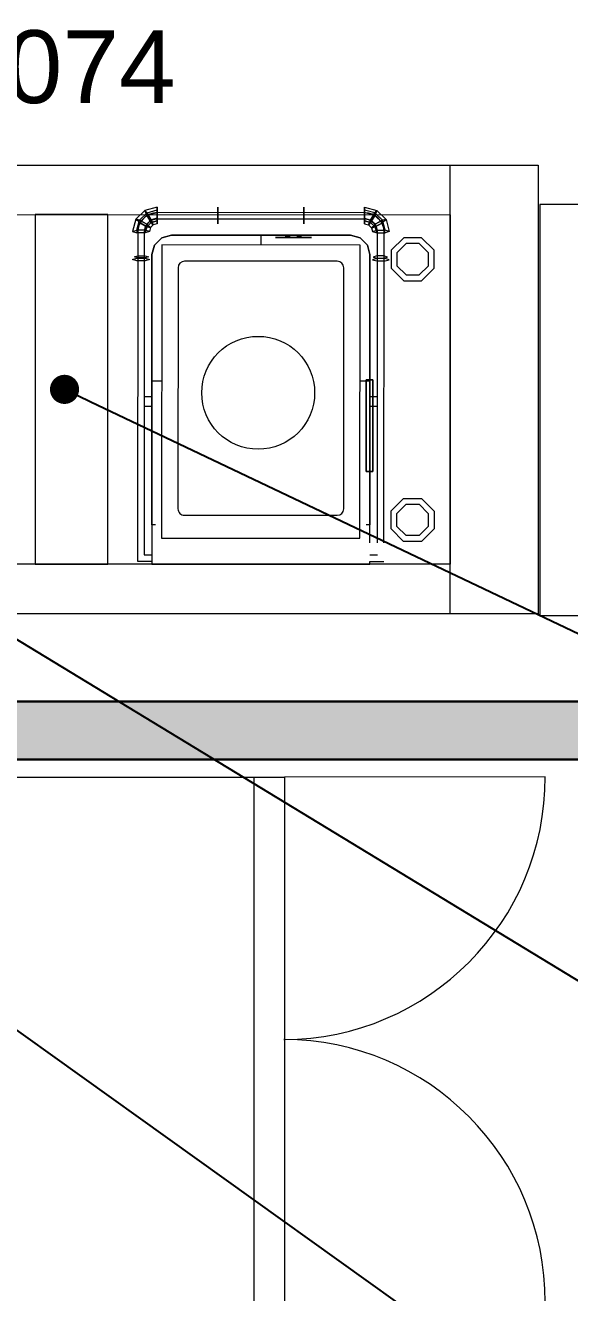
# Model space of a CAD drawing. Header units: millimetres. Extents: x -241391 to 8718866, y 0 to 143518.
# Drawn here: x -204623 to -203689, y 108720 to 110895 of the extents above; entities that cross this region are included whole.
import ezdxf
from ezdxf import colors
from ezdxf.entities.mleader import LeaderData, LeaderLine
from ezdxf.math import Vec2, Vec3

# ---------------------------------------------------------------- set-up
doc = ezdxf.new("R2010")
doc.units = ezdxf.units.MM
doc.header["$MEASUREMENT"] = 0
doc.layers.get('0').update_dxf_attribs({"color": 250, "lineweight": 9})
for name, color, linetype, lineweight in [('АР_Перегородки газоблок', 165, 'Continuous', 30), ('АР_Перегородки газоблок_Штрих', 165, 'Continuous', 5), ('ТХ_пищеблок', 30, 'Continuous', 20)]:
    doc.layers.add(name, color=color, linetype=linetype, lineweight=lineweight)
doc.layers.add('ТХ_пищеблок_позиции', color=5, linetype='Continuous')
doc.layers.add('ТХ_привязка ТХ', color=7, linetype='Continuous', true_color=0x163d5c)
doc.styles.add('Arial Narrow_6', font='ARIALN.TTF', dxfattribs={"width": 0.85, "height": 200})
doc.styles.add('Standart Arial', font='arial.ttf', dxfattribs={"width": 0.7, "height": 250})

# ---------------------------------------------------------------- blocks, each defined once
blk = doc.blocks.new('_Dot')
at = {"color": 0, "linetype": 'ByBlock', "lineweight": -2}
blk.add_line((-0.5, 0), (-1, 0), dxfattribs=at)
at = {"color": 0, "linetype": 'ByBlock', "const_width": 0.5}
blk.add_lwpolyline([(-0.25, 0, 1), (0.25, 0, 1)], format="xyb", close=True, dxfattribs=at)

msp = doc.modelspace()

# ---------------------------------------------------------------- hatches: boundary and pattern name
at = {"layer": 'АР_Перегородки газоблок_Штрих', "ltscale": 100}
h = msp.add_hatch(dxfattribs=at)
h.set_pattern_fill('AR-CONC', color=253, scale=30)
h.set_pattern_definition([(50, (0, 0), (215.17805, -18.82564), [22.5, -247.5]), (355, (0, 0), (-41.6254, 225.65764), [18, -198]), (100.45144, (17.93, -1.57), (173.55265, 206.832), [19.12206, -210.34263]), (46.1842, (0, 60), (320.1724, -49.65578), [33.75, -371.25]), (96.63564, (26.68, 55.86), (280.3986, 292.2356), [28.6831, -315.51413]), (351.18416, (0, 60), (280.3986, 292.2356), [27, -297]), (21, (30, 45), (179.07212, -120.78567), [22.5, -247.5]), (326, (30, 45), (72.9946, 217.54501), [18, -198]), (71.45144, (44.92, 34.93), (252.06671, 96.75935), [19.12206, -210.34263]), (37.5, (0, 0), (3.647957, 99.868156), [0, -195.6, 0, -201, 0, -198.75]), (7.5, (0, 0), (78.92086, 118.323514), [0, -114.6, 0, -191.1, 0, -75.75]), (327.5, (-66.9, 0), (160.14673, -6.766462), [0, -75, 0, -234, 0, -310.5]), (317.5, (-96.9, 0), (174.95585, 30.031495), [0, -97.5, 0, -155.4, 0, -220.5])])
h.paths.add_polyline_path([(-210461.8, 109734.7), (-210361.8, 109634.7)], flags=17)
h.paths.add_polyline_path([(-201173.4, 109734.7), (-201293.4, 109734.7), (-210461.8, 109734.7), (-210361.8, 109634.7), (-202922.4, 109634.7), (-202922.4, 109061.2), (-202922.4, 108895.3), (-200153.9, 108895.3), (-200153.9, 106920.6), (-203133.9, 106920.6), (-203133.9, 104807.7), (-203241.9, 104807.7), (-203241.9, 104707.7), (-203033.9, 104707.7), (-203033.9, 106800.7), (-200033.9, 106800.7), (-200033.9, 110700.9), (-201173.4, 110702.5), (-201293.4, 110702.5), (-201293.4, 109734.7), (-201173.4, 109734.7), (-201173.4, 110062.1), (-201173.4, 110581.1), (-201173.4, 110582.5), (-200153.9, 110581.1), (-200153.9, 109015.3), (-201173.4, 109015.3)])
h.paths.add_polyline_path([(-201293.4, 109634.7), (-201293.4, 109014.7), (-202822.4, 109014.7), (-202822.4, 109634.7)], flags=16)
h.paths.add_polyline_path([(-202970, 109634.7), (-202849.5, 109634.7)], flags=17)

# ---------------------------------------------------------------- linework, layer by layer
at = {"layer": 'АР_Перегородки газоблок', "color": 253, "ltscale": 100}
msp.add_line((-210361.8, 109634.7), (-201293.4, 109634.7), dxfattribs=at)
msp.add_lwpolyline([(-210461.8, 109734.7), (-201293.4, 109734.7)], dxfattribs=at)
at = {"layer": 'ТХ_пищеблок'}
for p, q in [((-205337.4, 110655.4), (-203742.4, 110654.8)), ((-203893.7, 109884.9), (-203893.4, 110654.9)), ((-203893.4, 110654.9), (-203742.4, 110654.8)), ((-203742.4, 110654.8), (-203742.7, 109884.8)), ((-203742.4, 110654.8), (-203742.7, 109884.8)), ((-205193.5, 110570.4), (-203893.5, 110569.9)), ((-204605.9, 110570.2), (-204606.1, 109970.2)), ((-204481.1, 110570.1), (-204605.9, 110570.2)), ((-204481.3, 109970.1), (-204481.1, 110570.1)), ((-204040.7, 110573.5, -770.2), (-204396.3, 110573.6, -770.2)), ((-204040.7, 110562.3, -770.2), (-204396.3, 110562.4, -770.2)), ((-203893.5, 110569.9), (-203893.7, 109969.9)), ((-204429.9, 110540, -770.2), (-204430.1, 109975.1, -770.2)), ((-204418.7, 110540, -770.2), (-204418.9, 109986.3, -770.2)), ((-204401.2, 110518, -302.6), (-204388.6, 110530.6, -302.6)), ((-204388.6, 110530.6, -770.2), (-204401.2, 110518, -770.2)), ((-204388.6, 110530.6, -302.6), (-204372.2, 110535, -302.6)), ((-204372.2, 110535, -770.2), (-204388.6, 110530.6, -770.2)), ((-204372.2, 110535, -302.6), (-204064.8, 110534.8, -302.6)), ((-204064.8, 110534.8, -770.2), (-204372.2, 110535, -770.2)), ((-204218.5, 110534.9, -695.1), (-204218.5, 110518.1, -695.1)), ((-204064.8, 110534.8, -302.6), (-204048.4, 110530.4, -302.6)), ((-204048.4, 110530.4, -770.2), (-204064.8, 110534.8, -770.2)), ((-204018.5, 110006.8, -770.2), (-204018.3, 110539.9, -770.2)), ((-204007.3, 110006.8, -770.2), (-204007.1, 110539.9, -770.2)), ((-203973.4, 110530.6, 140), (-203995, 110509, 140)), ((-203942.8, 110530.6, 140), (-203973.4, 110530.6, 140)), ((-203921.1, 110509, 140), (-203942.8, 110530.6, 140)), ((-204405.5, 110501.6, -302.6), (-204401.2, 110518, -302.6)), ((-204401.2, 110518, -770.2), (-204405.5, 110501.6, -770.2)), ((-204388.7, 110518.2, -770.2), (-204388.9, 110014.9, -770.2)), ((-204048.3, 110518, -770.2), (-204388.7, 110518.2, -770.2)), ((-204048.5, 110014.7, -770.2), (-204048.3, 110518, -770.2)), ((-204048.4, 110530.4, -302.6), (-204035.8, 110517.9, -302.6)), ((-204035.8, 110517.9, -770.2), (-204048.4, 110530.4, -770.2)), ((-204035.8, 110517.9, -302.6), (-204031.5, 110501.5, -302.6)), ((-204031.5, 110501.5, -770.2), (-204035.8, 110517.9, -770.2)), ((-203995, 110509, 140), (-203995.1, 110478.4, 140)), ((-203969.2, 110520.6), (-203985, 110504.8)), ((-203946.9, 110520.6), (-203969.2, 110520.6)), ((-203931.1, 110504.8), (-203946.9, 110520.6)), ((-203921.1, 110478.3, 140), (-203921.1, 110509, 140)), ((-204405.7, 110037.8, -302.6), (-204405.5, 110501.6, -302.6)), ((-204405.5, 110501.6, -770.2), (-204405.7, 109970.1, -770.2)), ((-204087.5, 110490, -770.2), (-204349.6, 110490.1, -770.2)), ((-204031.7, 110006.8, -770.2), (-204031.5, 110501.5, -770.2)), ((-204031.5, 110501.5, -302.6), (-204031.6, 110037.7, -302.6)), ((-203985, 110504.8), (-203985.1, 110482.5)), ((-203931.1, 110482.5), (-203931.1, 110504.8)), ((-204360.8, 110478.9, -770.2), (-204360.9, 110065.3, -770.2)), ((-204076.4, 110065.1, -770.2), (-204076.3, 110478.8, -770.2)), ((-203995.1, 110478.4, 140), (-203973.4, 110456.7, 140)), ((-203985.1, 110482.5), (-203969.3, 110466.7)), ((-203969.3, 110466.7), (-203946.9, 110466.7)), ((-203946.9, 110466.7), (-203931.1, 110482.5)), ((-203942.8, 110456.7, 140), (-203921.1, 110478.3, 140)), ((-203973.4, 110456.7, 140), (-203942.8, 110456.7, 140)), ((-204405.6, 110284.9, -770.2), (-204388.8, 110284.9, -770.2)), ((-204048.4, 110284.8, -770.2), (-204031.6, 110284.8, -770.2)), ((-204418.8, 110258.1, -770.2), (-204405.6, 110258.1, -770.2)), ((-204031.6, 110258, -770.2), (-204018.4, 110258, -770.2)), ((-204418.8, 110241.3, -770.2), (-204405.6, 110241.3, -770.2)), ((-204031.6, 110241.2, -770.2), (-204018.4, 110241.2, -770.2)), ((-203995.2, 110061.5, 140), (-203973.6, 110083.1, 140)), ((-203973.6, 110083.1, 140), (-203942.9, 110083.1, 140)), ((-203942.9, 110083.1, 140), (-203921.3, 110061.4, 140)), ((-204349.7, 110054.1, -770.2), (-204087.6, 110054, -770.2)), ((-203995.2, 110030.8, 140), (-203995.2, 110061.5, 140)), ((-203985.2, 110057.3), (-203969.4, 110073.1)), ((-203985.2, 110035), (-203985.2, 110057.3)), ((-203969.4, 110073.1), (-203947.1, 110073.1)), ((-203947.1, 110073.1), (-203931.3, 110057.3)), ((-203931.3, 110057.3), (-203931.3, 110035)), ((-203921.3, 110061.4, 140), (-203921.3, 110030.8, 140)), ((-204399.6, 110037.8, -302.6), (-204405.7, 110037.8, -302.6)), ((-204031.6, 110037.7, -302.6), (-204037.8, 110037.7, -302.6)), ((-203973.6, 110009.2, 140), (-203995.2, 110030.8, 140)), ((-203969.4, 110019.2), (-203985.2, 110035)), ((-203931.3, 110035), (-203947.1, 110019.2)), ((-203921.3, 110030.8, 140), (-203943, 110009.2, 140)), ((-204388.9, 110014.9, -770.2), (-204048.5, 110014.7, -770.2)), ((-203943, 110009.2, 140), (-203973.6, 110009.2, 140)), ((-203947.1, 110019.2), (-203969.4, 110019.2)), ((-203893.7, 109969.9), (-205193.7, 109970.4)), ((-204606.1, 109970.2), (-204481.3, 109970.1)), ((-204430.1, 109975.1, -770.2), (-204405.7, 109975.1, -770.2)), ((-204418.9, 109986.3, -770.2), (-204405.7, 109986.3, -770.2)), ((-204405.7, 109970.1, -770.2), (-204031.7, 109969.9, -770.2)), ((-204031.7, 109986.2, -770.2), (-204018.5, 109986.1, -770.2)), ((-204031.7, 109975, -770.2), (-204007.3, 109974.9, -770.2)), ((-204031.7, 109969.9, -770.2), (-204031.7, 109975, -770.2)), ((-203742.7, 109884.8), (-205337.7, 109885.4)), ((-203742.7, 109884.8), (-203893.7, 109884.9))]:
    msp.add_line(p, q, dxfattribs=at)
at = {"layer": 'ТХ_пищеблок', "extrusion": (1, -0.000380247, 0)}
for p, q in [((-204396.5, 110578.1, -144.1), (-204396.5, 110583, -157.7)), ((-204396.5, 110583, -157.7), (-204396.5, 110573.7, -168.8)), ((-204396.5, 110563.8, -141.6), (-204396.5, 110578.1, -144.1)), ((-204292.3, 110576.5, -146), (-204292.3, 110580.6, -157.3)), ((-204292.3, 110580.6, -157.3), (-204292.3, 110572.8, -166.5)), ((-204292.3, 110564.6, -143.9), (-204292.3, 110576.5, -146)), ((-204396.5, 110573.7, -168.8), (-204396.5, 110559.4, -166.3)), ((-204396.5, 110554.5, -152.7), (-204396.5, 110563.8, -141.6)), ((-204396.5, 110559.4, -166.3), (-204396.5, 110554.5, -152.7)), ((-204292.3, 110572.8, -166.5), (-204292.3, 110560.9, -164.4)), ((-204292.3, 110556.8, -153.1), (-204292.3, 110564.6, -143.9)), ((-204292.3, 110560.9, -164.4), (-204292.3, 110556.8, -153.1))]:
    msp.add_line(p, q, dxfattribs=at)
at = {"layer": 'ТХ_пищеблок', "extrusion": (-1, 0.000380247, 0)}
for p, q in [((-204040.5, 110577.9, -144.1), (-204040.5, 110582.9, -157.7)), ((-204040.5, 110582.9, -157.7), (-204040.5, 110573.6, -168.8)), ((-204040.5, 110563.7, -141.6), (-204040.5, 110577.9, -144.1)), ((-204040.5, 110573.6, -168.8), (-204040.5, 110559.3, -166.3)), ((-204040.5, 110554.3, -152.7), (-204040.5, 110563.7, -141.6)), ((-204040.5, 110559.3, -166.3), (-204040.5, 110554.3, -152.7))]:
    msp.add_line(p, q, dxfattribs=at)
at = {"layer": 'ТХ_пищеблок', "extrusion": (-0.00037447, -0.984808, 0.173648)}
for p, q in [((-204438.9, 110493, -141.8), (-204431.7, 110495.2, -129.5)), ((-204431.7, 110490.8, -154.2), (-204438.9, 110493, -141.8)), ((-204435.6, 110497.6, -142.7), (-204429.6, 110499.4, -132.4)), ((-204429.6, 110495.8, -152.9), (-204435.6, 110497.6, -142.7)), ((-204431.7, 110495.2, -129.5), (-204417.2, 110495.2, -129.5)), ((-204417.2, 110490.8, -154.2), (-204431.7, 110490.8, -154.2)), ((-204429.6, 110499.4, -132.4), (-204417.5, 110499.4, -132.4)), ((-204417.5, 110495.8, -152.9), (-204429.6, 110495.8, -152.9)), ((-204417.5, 110499.4, -132.4), (-204411.5, 110497.6, -142.7)), ((-204411.5, 110497.6, -142.7), (-204417.5, 110495.8, -152.9)), ((-204417.2, 110495.2, -129.5), (-204409.9, 110493, -141.8)), ((-204409.9, 110493, -141.8), (-204417.2, 110490.8, -154.2)), ((-204019.8, 110495, -129.5), (-204027.1, 110492.8, -141.8)), ((-204027.1, 110492.8, -141.8), (-204019.8, 110490.7, -154.2)), ((-204019.5, 110499.2, -132.4), (-204025.6, 110497.4, -142.7)), ((-204025.6, 110497.4, -142.7), (-204019.5, 110495.6, -152.9)), ((-204005.4, 110495, -129.5), (-204019.8, 110495, -129.5)), ((-204019.8, 110490.7, -154.2), (-204005.4, 110490.7, -154.2)), ((-204007.5, 110499.2, -132.4), (-204019.5, 110499.2, -132.4)), ((-204019.5, 110495.6, -152.9), (-204007.5, 110495.6, -152.9)), ((-204001.4, 110497.4, -142.7), (-204007.5, 110499.2, -132.4)), ((-204007.5, 110495.6, -152.9), (-204001.4, 110497.4, -142.7)), ((-203998.1, 110492.8, -141.8), (-204005.4, 110495, -129.5)), ((-204005.4, 110490.7, -154.2), (-203998.1, 110492.8, -141.8))]:
    msp.add_line(p, q, dxfattribs=at)
at = {"layer": 'ТХ_пищеблок', "ltscale": 500}
msp.add_line((-203730.6, 109605.3, 0.3), (-204178, 109604.3, 0.3), dxfattribs=at)
at = {"layer": 'ТХ_пищеблок', "color": 132}
msp.add_lwpolyline([(-202024.9, 110587.3), (-203739.9, 110587.3), (-203739.9, 109882.3), (-202024.9, 109882.3)], close=True, dxfattribs=at)
at = {"layer": 'ТХ_пищеблок', "ltscale": 0.1, "elevation": 0.3}
for points in [[(-204680, 108703.7), (-204680, 109604.3), (-204178, 109604.3), (-204178, 108703.7)], [(-204178, 109604.3), (-204178, 108703.7), (-204230, 108703.7), (-204230, 109604.3)]]:
    msp.add_lwpolyline(points, close=True, dxfattribs=at)
at = {"layer": 'ТХ_пищеблок', "ltscale": 200}
msp.add_circle((-204223.2, 110264.3), 96.9, dxfattribs=at)
at = {"layer": 'ТХ_пищеблок'}
for centre, radius, start, end in [((-204396.3, 110540, -770.2), 33.6, 89.9782, 179.9782), ((-204396.3, 110540, -770.2), 22.4, 89.9782, 179.9782), ((-204040.7, 110539.9, -770.2), 33.6, 359.9782, 89.9782), ((-204040.7, 110539.9, -770.2), 22.4, 359.9782, 89.9782), ((-204349.6, 110478.9, -770.2), 11.2, 89.9782, 179.9782), ((-204087.5, 110478.8, -770.2), 11.2, 359.9782, 89.9782), ((-204349.7, 110065.3, -770.2), 11.2, 179.9782, 269.9782), ((-204087.6, 110065.2, -770.2), 11.2, 269.9782, 359.9782)]:
    msp.add_arc(centre, radius, start, end, dxfattribs=at)
at = {"layer": 'ТХ_пищеблок', "ltscale": 500}
for centre, start, end in [((-204180.3, 109603.9, 0.3), 270.1777, 0.1777), ((-204180.3, 108704.7, 0.3), 359.8223, 89.8223)]:
    msp.add_arc(centre, 449.7, start, end, dxfattribs=at)
at = {"layer": 'ТХ_пищеблок'}
for points in [[(-204426.9, 110560.7, -141.1), (-204414, 110573.4, -143.3), (-204417.7, 110577.4, -156.7), (-204433.2, 110562.1, -154)], [(-204417.7, 110577.4, -156.7), (-204433.2, 110562.1, -154), (-204426.9, 110556.4, -165.8), (-204414.1, 110569.1, -168)], [(-204414, 110573.4, -143.3), (-204396.5, 110578.1, -144.1), (-204396.5, 110583, -157.7), (-204417.7, 110577.4, -156.7)], [(-204396.5, 110583, -157.7), (-204417.7, 110577.4, -156.7), (-204414.1, 110569.1, -168), (-204396.5, 110573.7, -168.8)], [(-204396.5, 110563.8, -141.6), (-204406.8, 110561.1, -141.1), (-204414, 110573.4, -143.3), (-204396.5, 110578.1, -144.1)], [(-204292.3, 110578, -144.1), (-204292.3, 110576.5, -146), (-204292.3, 110580.6, -157.3), (-204292.3, 110583, -157.7)], [(-204292.3, 110583, -157.7), (-204292.3, 110580.6, -157.3), (-204292.3, 110572.8, -166.5), (-204292.3, 110573.7, -168.8)], [(-204292.3, 110563.8, -141.6), (-204292.3, 110564.6, -143.9), (-204292.3, 110576.5, -146), (-204292.3, 110578, -144.1)], [(-204144.6, 110582.9, -157.7), (-204144.6, 110580.5, -157.3), (-204144.6, 110572.8, -166.5), (-204144.7, 110573.6, -168.8)], [(-204144.7, 110578, -144.1), (-204144.6, 110576.4, -146), (-204144.6, 110580.5, -157.3), (-204144.6, 110582.9, -157.7)], [(-204144.7, 110563.7, -141.6), (-204144.7, 110564.5, -143.9), (-204144.6, 110576.4, -146), (-204144.7, 110578, -144.1)], [(-204040.5, 110582.9, -157.7), (-204019.3, 110577.3, -156.7), (-204022.9, 110568.9, -168), (-204040.5, 110573.6, -168.8)], [(-204022.9, 110573.3, -143.3), (-204040.5, 110577.9, -144.1), (-204040.5, 110582.9, -157.7), (-204019.3, 110577.3, -156.7)], [(-204040.5, 110563.7, -141.6), (-204030.2, 110560.9, -141.1), (-204022.9, 110573.3, -143.3), (-204040.5, 110577.9, -144.1)], [(-204019.3, 110577.3, -156.7), (-204003.8, 110562, -154), (-204010, 110556.2, -165.8), (-204022.9, 110568.9, -168)], [(-204010, 110560.6, -141.1), (-204022.9, 110573.3, -143.3), (-204019.3, 110577.3, -156.7), (-204003.8, 110562, -154)], [(-204433.2, 110562.1, -154), (-204438.9, 110541.3, -150.4), (-204431.6, 110539.1, -162.7), (-204426.9, 110556.4, -165.8)], [(-204431.6, 110543.4, -138), (-204426.9, 110560.7, -141.1), (-204433.2, 110562.1, -154), (-204438.9, 110541.3, -150.4)], [(-204414.4, 110553.6, -139.8), (-204417.2, 110543.4, -138), (-204431.6, 110543.4, -138), (-204426.9, 110560.7, -141.1)], [(-204431.6, 110539.1, -162.7), (-204426.9, 110556.4, -165.8), (-204414.4, 110549.3, -164.5), (-204417.2, 110539.1, -162.7)], [(-204406.8, 110561.1, -141.1), (-204414.4, 110553.6, -139.8), (-204426.9, 110560.7, -141.1), (-204414, 110573.4, -143.3)], [(-204426.9, 110556.4, -165.8), (-204414.1, 110569.1, -168), (-204406.8, 110556.7, -165.8), (-204414.4, 110549.3, -164.5)], [(-204408.1, 110547.9, -151.5), (-204409.9, 110541.3, -150.4), (-204417.2, 110543.4, -138), (-204414.4, 110553.6, -139.8)], [(-204403.2, 110552.7, -152.4), (-204408.1, 110547.9, -151.5), (-204414.4, 110553.6, -139.8), (-204406.8, 110561.1, -141.1)], [(-204408.1, 110547.9, -151.5), (-204414.4, 110549.3, -164.5), (-204406.8, 110556.7, -165.8), (-204403.2, 110552.7, -152.4)], [(-204414.1, 110569.1, -168), (-204396.5, 110573.7, -168.8), (-204396.5, 110559.4, -166.3), (-204406.8, 110556.7, -165.8)], [(-204396.5, 110554.5, -152.7), (-204403.2, 110552.7, -152.4), (-204406.8, 110561.1, -141.1), (-204396.5, 110563.8, -141.6)], [(-204403.2, 110552.7, -152.4), (-204406.8, 110556.7, -165.8), (-204396.5, 110559.4, -166.3), (-204396.5, 110554.5, -152.7)], [(-204292.3, 110572.8, -166.5), (-204292.3, 110560.9, -164.4), (-204292.3, 110559.4, -166.3), (-204292.3, 110573.7, -168.8)], [(-204292.3, 110556.8, -153.1), (-204292.3, 110564.6, -143.9), (-204292.3, 110563.8, -141.6), (-204292.3, 110554.4, -152.7)], [(-204292.3, 110560.9, -164.4), (-204292.3, 110556.8, -153.1), (-204292.3, 110554.4, -152.7), (-204292.3, 110559.4, -166.3)], [(-204144.6, 110572.8, -166.5), (-204144.7, 110560.9, -164.4), (-204144.7, 110559.3, -166.3), (-204144.7, 110573.6, -168.8)], [(-204144.7, 110556.8, -153.1), (-204144.7, 110564.5, -143.9), (-204144.7, 110563.7, -141.6), (-204144.7, 110554.4, -152.7)], [(-204144.7, 110560.9, -164.4), (-204144.7, 110556.8, -153.1), (-204144.7, 110554.4, -152.7), (-204144.7, 110559.3, -166.3)], [(-204022.9, 110568.9, -168), (-204040.5, 110573.6, -168.8), (-204040.5, 110559.3, -166.3), (-204030.2, 110556.6, -165.8)], [(-204040.5, 110554.3, -152.7), (-204033.8, 110552.6, -152.4), (-204030.2, 110560.9, -141.1), (-204040.5, 110563.7, -141.6)], [(-204033.8, 110552.6, -152.4), (-204030.2, 110556.6, -165.8), (-204040.5, 110559.3, -166.3), (-204040.5, 110554.3, -152.7)], [(-204033.8, 110552.6, -152.4), (-204028.9, 110547.7, -151.5), (-204022.6, 110553.5, -139.8), (-204030.2, 110560.9, -141.1)], [(-204028.9, 110547.7, -151.5), (-204022.6, 110549.1, -164.5), (-204030.2, 110556.6, -165.8), (-204033.8, 110552.6, -152.4)], [(-204030.2, 110560.9, -141.1), (-204022.6, 110553.5, -139.8), (-204010, 110560.6, -141.1), (-204022.9, 110573.3, -143.3)], [(-204010, 110556.2, -165.8), (-204022.9, 110568.9, -168), (-204030.2, 110556.6, -165.8), (-204022.6, 110549.1, -164.5)], [(-204028.9, 110547.7, -151.5), (-204027.1, 110541.1, -150.4), (-204019.8, 110543.3, -138), (-204022.6, 110553.5, -139.8)], [(-204022.6, 110553.5, -139.8), (-204019.8, 110543.3, -138), (-204005.3, 110543.3, -138), (-204010, 110560.6, -141.1)], [(-204005.3, 110538.9, -162.7), (-204010, 110556.2, -165.8), (-204022.6, 110549.1, -164.5), (-204019.8, 110538.9, -162.7)], [(-204005.3, 110543.3, -138), (-204010, 110560.6, -141.1), (-204003.8, 110562, -154), (-203998.1, 110541.1, -150.4)], [(-204003.8, 110562, -154), (-203998.1, 110541.1, -150.4), (-204005.3, 110538.9, -162.7), (-204010, 110556.2, -165.8)], [(-204409.9, 110541.3, -150.4), (-204417.2, 110539.1, -162.7), (-204414.4, 110549.3, -164.5), (-204408.1, 110547.9, -151.5)], [(-204131.7, 110530.7, -357.6), (-204193.3, 110530.8, -357.6), (-204193.3, 110530.8, -257.3), (-204131.7, 110530.7, -257.3)], [(-204176.7, 110531.9, -321.2), (-204168.3, 110531.9, -321.2), (-204168.3, 110531.9, -329.6), (-204176.7, 110531.9, -329.6)], [(-204176.7, 110531.9, -289.8), (-204168.3, 110531.9, -289.8), (-204168.3, 110531.9, -298.2), (-204176.7, 110531.9, -298.2)], [(-204157.1, 110531.9, -321.2), (-204148.7, 110531.9, -321.2), (-204148.7, 110531.9, -329.6), (-204157.1, 110531.9, -329.6)], [(-204157.1, 110531.9, -289.8), (-204148.7, 110531.9, -289.8), (-204148.7, 110531.9, -298.2), (-204157.1, 110531.9, -298.2)], [(-204027.1, 110541.1, -150.4), (-204019.8, 110538.9, -162.7), (-204022.6, 110549.1, -164.5), (-204028.9, 110547.7, -151.5)], [(-204037.8, 110129.5, -551.8), (-204037.8, 110129.5, -630.2), (-204037.7, 110286.5, -630.2), (-204037.7, 110286.5, -551.8)], [(-204037.8, 110129.5, -630.2), (-204037.7, 110286.5, -630.2), (-204037.7, 110286.5, -630.2)], [(-204026.6, 110129.5, -630.2), (-204026.5, 110286.4, -630.2), (-204037.7, 110286.5, -630.2), (-204037.8, 110129.5, -630.2)], [(-204037.8, 110129.5, -551.8), (-204037.7, 110286.5, -551.8), (-204026.5, 110286.4, -551.8), (-204026.6, 110129.5, -551.8)], [(-204037.7, 110286.5, -551.8), (-204037.7, 110286.5, -630.2), (-204026.5, 110286.4, -630.2), (-204026.5, 110286.4, -551.8)], [(-204037.7, 110286.5, -630.2), (-204037.7, 110286.5, -630.2), (-204026.5, 110286.4, -630.2)], [(-204026.6, 110129.5, -551.8), (-204026.5, 110286.4, -551.8), (-204026.5, 110286.4, -630.2), (-204026.6, 110129.5, -630.2)], [(-204026.6, 110129.5, -551.8), (-204026.6, 110129.5, -630.2), (-204037.8, 110129.5, -630.2), (-204037.8, 110129.5, -551.8)], [(-204037.8, 110129.5, -551.8), (-204037.8, 110129.5, -551.8), (-204026.6, 110129.5, -551.8)], [(-204026.6, 110129.5, -551.8), (-204026.6, 110129.5, -551.8), (-204026.6, 110129.5, -630.2), (-204026.6, 110129.5, -551.8)]]:
    msp.add_3dface(points, dxfattribs=at)

# ---------------------------------------------------------------- texts
at = {"layer": 'ТХ_пищеблок_позиции', "style": 'Standart Arial'}
msp.add_text('П074', height=125, dxfattribs=at).set_placement((-204781.9, 110761.6, -771.3))

# ---------------------------------------------------------------- leaders
at = {"layer": 'ТХ_привязка ТХ', "lineweight": 20}
ml = msp.add_multileader_mtext('Standard', dxfattribs=at)
ml.set_content('Водонагреватель накопительный, 100л\\PДиам.резьбы патрубков подключения х/г воды G1/2', color=256, style='Standart Arial')
ml.set_leader_properties()
ml.set_arrow_properties(name='DOT')
ml.build(insert=Vec2(0, 0))
ml.multileader.update_dxf_attribs({"text_left_attachment_type": 6, "text_right_attachment_type": 6, "dogleg_length": 50, "arrow_head_size": 50})
ctx = ml.context
ctx.base_point, ctx.char_height, ctx.arrow_head_size, ctx.landing_gap_size, ctx.plane_origin = Vec3(-196472.8, 100542, 65.9), 200, 50, 0, Vec3(-146079.8, 162233.8, 65.9)
ctx.left_attachment, ctx.right_attachment = 6, 6
notes = []
notes.append((ctx, [(1, (1, 1, 0), (-196522.8, 100542, 65.9), (1, 0), 50, [(5, [(-206820.3, 100520.7, 65.9), (-205890.3, 104677.4, 65.9), (-210225.6, 101364.6, 65.9), (-207755.1, 109412.9, 65.9), (-212975.1, 109571, 65.9), (-215109.5, 106862.3, 65.9), (-213590.6, 115812.1, 65.9)], 0, [])])]))
ctx.mtext.insert, ctx.mtext.width, ctx.mtext.defined_height, ctx.mtext.flow_direction = Vec3(-196472.8, 100800.8, 65.9), 5613.825, 206.6, 5
ml = msp.add_multileader_mtext('Standard', dxfattribs=at)
ml.set_content('\\A1;Водонагреватель проточный мин.250 л/час.\\PДавление сети от 0,15 до 0,6 МПа\\PПрисоединение вход/выход - G {\\H0.7x;\\S1#2;\\H1.42857x;" }(подвод на H=1300 мм)\\PТребования к подключению - см. руководство\\PПредусмотреть трубопроводы и арматуру для подключения потребителей', color=256, style='Standart Arial')
ml.set_leader_properties()
ml.set_arrow_properties(name='DOT')
ml.build(insert=Vec2(0, 0))
ml.multileader.update_dxf_attribs({"text_left_attachment_type": 6, "text_right_attachment_type": 6, "dogleg_length": 50, "arrow_head_size": 50})
ctx = ml.context
ctx.base_point, ctx.char_height, ctx.arrow_head_size, ctx.landing_gap_size, ctx.plane_origin = Vec3(-198654.9, 111799.5, 123.8), 200, 50, 0, Vec3(-159400.7, 146464, 123.8)
ctx.left_attachment, ctx.right_attachment = 6, 6
notes.append((ctx, [(1, (1, 1, 0), (-198704.9, 111799.5, 123.8), (1, 0), 50, [(0, [(-205871.6, 112396.2, 123.8), (-207712, 111464.4, 123.8)], 0, [])])]))
ctx.mtext.insert, ctx.mtext.width, ctx.mtext.defined_height, ctx.mtext.flow_direction = Vec3(-198654.9, 112055, 123.8), 6144.069, 206.6, 5
ml = msp.add_multileader_mtext('Standard', dxfattribs=at)
ml.set_content('Машина к системе вентиляции подключается с помощью гофрированной трубы диаметром 135 мм', color=256, style='Standart Arial')
ml.set_leader_properties()
ml.set_arrow_properties(name='DOT')
ml.build(insert=Vec2(0, 0))
ml.multileader.update_dxf_attribs({"text_left_attachment_type": 6, "text_right_attachment_type": 6, "dogleg_length": 50, "arrow_head_size": 50})
ctx = ml.context
ctx.base_point, ctx.char_height, ctx.arrow_head_size, ctx.landing_gap_size, ctx.plane_origin = Vec3(-199041.3, 107670.4, 0), 200, 50, 0, Vec3(-183725.7, 107051.7, 0)
ctx.left_attachment, ctx.right_attachment = 6, 6
notes.append((ctx, [(1, (1, 1, 0), (-199091.3, 107670.4, 0), (1, 0), 50, [(0, [(-204555.6, 110270.2, 0)], 0, [])])]))
ctx.mtext.insert, ctx.mtext.width, ctx.mtext.flow_direction = Vec3(-199041.3, 107929.2, 0), 3887.701, 5
ml = msp.add_multileader_mtext('Standard', dxfattribs=at)
ml.set_content('Сливной лоток с трапом со съемной решеткой из нерж.  стали, 300х300 мм, размер ячейки 33х33 мм', color=256, style='Standart Arial')
ml.set_leader_properties()
ml.set_arrow_properties(name='DOT')
ml.build(insert=Vec2(0, 0))
ml.multileader.update_dxf_attribs({"text_left_attachment_type": 6, "text_right_attachment_type": 6, "dogleg_length": 50, "arrow_head_size": 50})
ctx = ml.context
ctx.base_point, ctx.char_height, ctx.arrow_head_size, ctx.landing_gap_size, ctx.plane_origin = Vec3(-199133.8, 106525.1, 0), 200, 50, 0, Vec3(-184966.6, 106788.2, 0)
ctx.left_attachment, ctx.right_attachment = 6, 6
notes.append((ctx, [(1, (1, 1, 0), (-199183.8, 106525.1, 0), (1, 0), 50, [(0, [(-204787, 109931.7, 0)], 0, [])])]))
ctx.mtext.insert, ctx.mtext.width, ctx.mtext.flow_direction = Vec3(-199133.8, 106780.6, 0), 3771.54, 5
at = {"layer": 'ТХ_привязка ТХ'}
ml = msp.add_multileader_mtext('Standard', dxfattribs=at)
ml.set_content('Поддон 900х900 мм готовый. \\PУчесть в разделе АР и ВК', color=256, style='Arial Narrow_6')
ml.set_leader_properties()
ml.set_arrow_properties(name='DOT')
ml.build(insert=Vec2(0, 0))
ml.multileader.update_dxf_attribs({"text_left_attachment_type": 6, "text_right_attachment_type": 6, "dogleg_length": 50, "arrow_head_size": 50})
ctx = ml.context
ctx.base_point, ctx.char_height, ctx.arrow_head_size, ctx.landing_gap_size, ctx.plane_origin = Vec3(-199124.5, 105262.3), 200, 50, 0.09, Vec3(-203750.8, 130196.7)
ctx.left_attachment, ctx.right_attachment = 6, 6
notes.append((ctx, [(0, (1, 1, 0), (-199174.5, 105262.3), (1, 0), 50, [(0, [(-204918.8, 109371)], 0, [])])]))
ctx.mtext.insert, ctx.mtext.width, ctx.mtext.defined_height, ctx.mtext.flow_direction = Vec3(-199124.4, 105517.9), 5288.848, 5836.6, 5
for ctx, leaders in notes:
    for number, flags, end, landing, length, lines in leaders:
        leader = LeaderData()
        leader.index, (leader.has_last_leader_line, leader.has_dogleg_vector, leader.attachment_direction) = number, flags
        leader.last_leader_point, leader.dogleg_vector, leader.dogleg_length = Vec3(end), Vec3(landing), length
        for number, points, colour, breaks in lines:
            line = LeaderLine()
            line.index, line.vertices, line.color, line.breaks = number, Vec3.list(points), colors.encode_raw_color(colour), breaks
            leader.lines.append(line)
        ctx.leaders.append(leader)

doc.saveas('drawing.dxf')
